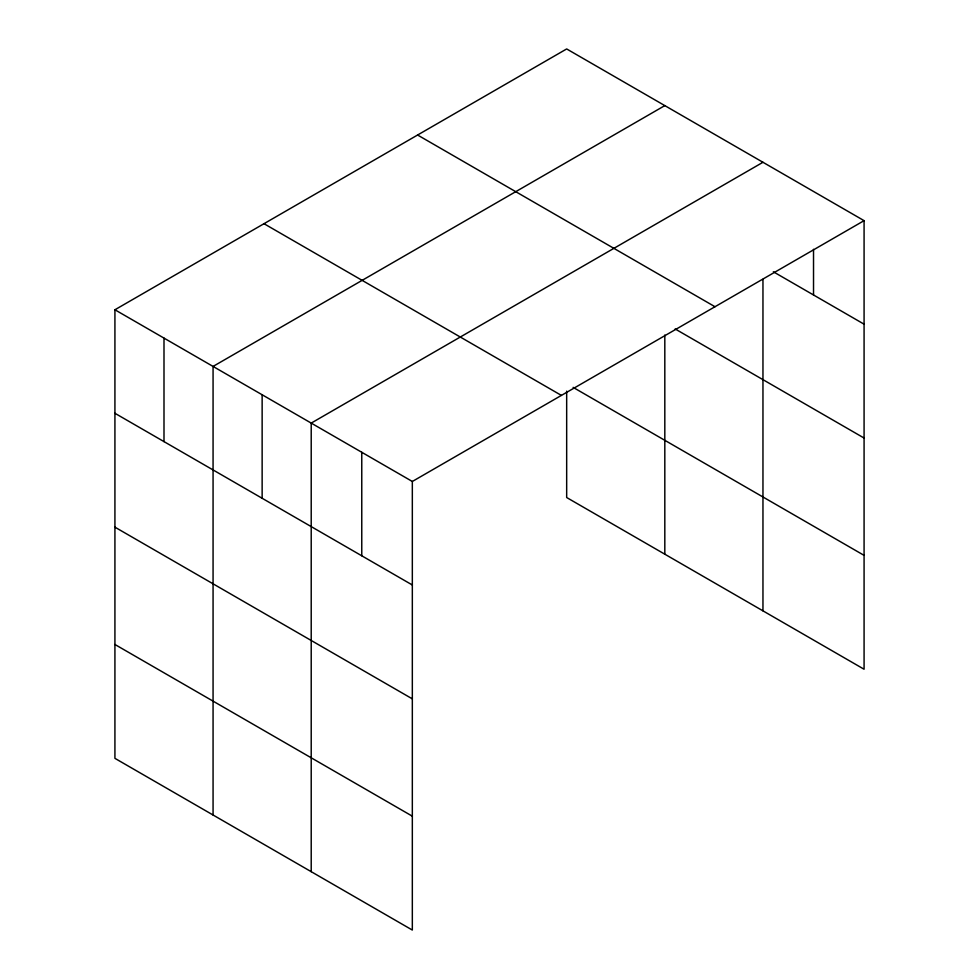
<?xml version="1.0" encoding="UTF-8"?>
<svg xmlns="http://www.w3.org/2000/svg" width="979" height="979" viewBox="0 0 979 979"><rect width="100%" height="100%" fill="white"/><g stroke="black" fill="none" stroke-linecap="round" stroke-linejoin="round"><path stroke-width="1.47" d="M864.078 220.654L412.33 481.472L412.33 930.05L114.922 758.346L114.922 309.768L566.67 48.95L864.078 220.654L864.078 669.232L566.67 497.528L566.67 391.147M762.959 279.272L762.959 610.847M664.814 105.61L213.067 366.427L213.067 815.005M762.959 162.281L311.212 423.099L311.212 871.665M773.337 271.77L864.078 324.171M417.592 135.016L715 306.733M675.155 328.956L864.078 438.041M573.131 387.378L864.078 555.362M264 223.701L561.408 395.406M114.922 309.768L412.33 481.472M114.922 413.273L412.33 584.989M114.922 527.155L412.33 698.859M114.922 644.476L412.33 816.18M813.525 249.315L813.525 294.973M664.814 335.026L664.814 554.187M361.765 452.286L361.765 555.791M262.139 394.77L262.139 498.274M163.995 338.098L163.995 441.615"/></g></svg>
